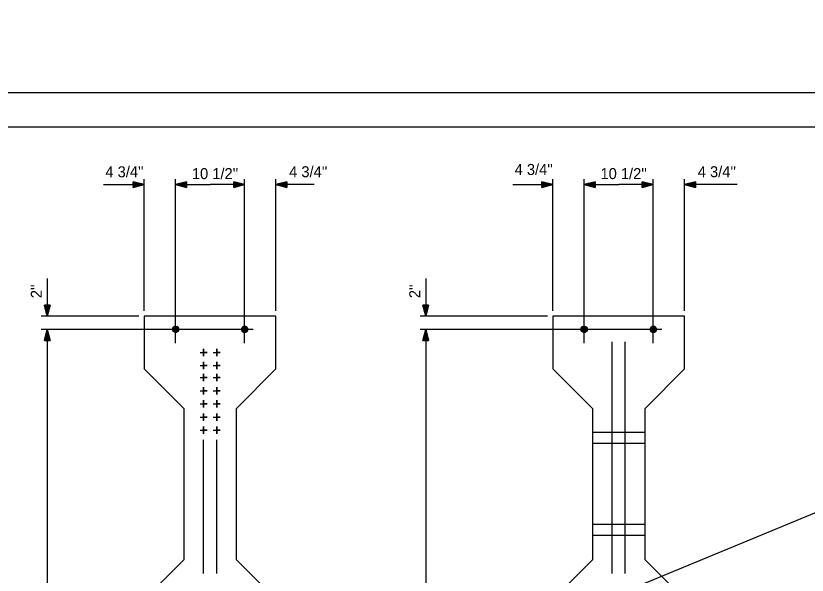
# Model space of a CAD drawing. Extents: x -22.6 to 41.6, y -1.6 to 24.3.
# Drawn here: x 17.65 to 26.67, y 16.5 to 22.87 of the extents above; entities that cross this region are included whole.
import ezdxf

# ---------------------------------------------------------------- set-up
doc = ezdxf.new("R2010")
doc.units = 0
for name, color, linetype in [('Dimension Lines', 7, 'Continuous'), ('Plan Sheet', 7, 'Continuous'), ('Plot Shape', 7, 'Continuous'), ('Rebar Lines', 7, 'Continuous'), ('Sup Concrete Girder Lines', 7, 'Continuous'), ('Text', 7, 'Continuous'), ('User Information Notes', 7, 'Continuous')]:
    doc.layers.add(name, color=color, linetype=linetype)

msp = doc.modelspace()

# ---------------------------------------------------------------- linework, layer by layer
at = {"layer": 'Dimension Lines'}
for p, q in [((40.4979, 22.8728), (-18.9119, -1.6307)), ((18.6493, 20.9491), (19.1147, 20.9491)), ((19.1147, 19.5121), (19.1147, 21.0121)), ((19.4709, 19.1416), (19.4709, 21.0121)), ((19.4709, 20.9491), (19.8647, 20.9491)), ((20.2585, 20.9491), (19.8647, 20.9491)), ((20.2585, 19.1416), (20.2585, 21.0121)), ((20.6147, 19.5121), (20.6147, 21.0121)), ((21.0504, 20.9491), (20.6147, 20.9491)), ((23.317, 20.9491), (23.7721, 20.9491)), ((23.7721, 19.5121), (23.7721, 21.0121)), ((24.1283, 19.1416), (24.1283, 21.0121)), ((24.1283, 20.9491), (24.5221, 20.9491)), ((24.9159, 20.9491), (24.5221, 20.9491)), ((24.9159, 19.1416), (24.9159, 21.0121)), ((25.2721, 19.5121), (25.2721, 21.0121)), ((25.8738, 20.9491), (25.2721, 20.9491)), ((18.0089, 19.8782), (18.0089, 19.4491)), ((22.3224, 19.8782), (22.3224, 19.4491)), ((19.0517, 19.4491), (17.9379, 19.4491)), ((23.7091, 19.4491), (22.2594, 19.4491)), ((20.3575, 19.2991), (17.9379, 19.2991)), ((18.0089, 19.2991), (18.0089, 15.5491)), ((25.0149, 19.2991), (22.2594, 19.2991)), ((22.3224, 19.2991), (22.3224, 15.5491)), ((24.4471, 16.5151), (24.4471, 19.1578)), ((24.5971, 16.5151), (24.5971, 19.1578)), ((19.7897, 16.5151), (19.7897, 18.0401)), ((19.9397, 16.5151), (19.9397, 18.0401))]:
    msp.add_line(p, q, dxfattribs=at)
for points in [[(18.9897, 20.9491), (18.9897, 20.9553), (19.1147, 20.9491), (18.9897, 20.9616), (18.9897, 20.9678), (19.1147, 20.9491), (18.9897, 20.9741), (18.9897, 20.9803), (19.1147, 20.9491), (18.9897, 20.9178), (18.9897, 20.9241), (19.1147, 20.9491), (18.9897, 20.9303), (18.9897, 20.9366), (19.1147, 20.9491), (18.9897, 20.9428), (18.9897, 20.9803), (18.9897, 20.9178), (19.1147, 20.9491), (18.9897, 20.9803)], [(19.5959, 20.9491), (19.5959, 20.9428), (19.4709, 20.9491), (19.5959, 20.9366), (19.5959, 20.9303), (19.4709, 20.9491), (19.5959, 20.9241), (19.5959, 20.9178), (19.4709, 20.9491), (19.5959, 20.9803), (19.5959, 20.9741), (19.4709, 20.9491), (19.5959, 20.9678), (19.5959, 20.9616), (19.4709, 20.9491), (19.5959, 20.9553), (19.5959, 20.9178), (19.5959, 20.9803), (19.4709, 20.9491), (19.5959, 20.9178)], [(20.1335, 20.9491), (20.1335, 20.9428), (20.2585, 20.9491), (20.1335, 20.9366), (20.1335, 20.9303), (20.2585, 20.9491), (20.1335, 20.9241), (20.1335, 20.9178), (20.2585, 20.9491), (20.1335, 20.9803), (20.1335, 20.9741), (20.2585, 20.9491), (20.1335, 20.9678), (20.1335, 20.9616), (20.2585, 20.9491), (20.1335, 20.9553), (20.1335, 20.9178), (20.1335, 20.9803), (20.2585, 20.9491), (20.1335, 20.9178)], [(20.7397, 20.9491), (20.7397, 20.9553), (20.6147, 20.9491), (20.7397, 20.9616), (20.7397, 20.9678), (20.6147, 20.9491), (20.7397, 20.9741), (20.7397, 20.9803), (20.6147, 20.9491), (20.7397, 20.9178), (20.7397, 20.9241), (20.6147, 20.9491), (20.7397, 20.9303), (20.7397, 20.9366), (20.6147, 20.9491), (20.7397, 20.9428), (20.7397, 20.9803), (20.7397, 20.9178), (20.6147, 20.9491), (20.7397, 20.9803)], [(23.6471, 20.9491), (23.6471, 20.9553), (23.7721, 20.9491), (23.6471, 20.9616), (23.6471, 20.9678), (23.7721, 20.9491), (23.6471, 20.9741), (23.6471, 20.9803), (23.7721, 20.9491), (23.6471, 20.9178), (23.6471, 20.9241), (23.7721, 20.9491), (23.6471, 20.9303), (23.6471, 20.9366), (23.7721, 20.9491), (23.6471, 20.9428), (23.6471, 20.9803), (23.6471, 20.9178), (23.7721, 20.9491), (23.6471, 20.9803)], [(24.2533, 20.9491), (24.2533, 20.9428), (24.1283, 20.9491), (24.2533, 20.9366), (24.2533, 20.9303), (24.1283, 20.9491), (24.2533, 20.9241), (24.2533, 20.9178), (24.1283, 20.9491), (24.2533, 20.9803), (24.2533, 20.9741), (24.1283, 20.9491), (24.2533, 20.9678), (24.2533, 20.9616), (24.1283, 20.9491), (24.2533, 20.9553), (24.2533, 20.9178), (24.2533, 20.9803), (24.1283, 20.9491), (24.2533, 20.9178)], [(24.7909, 20.9491), (24.7909, 20.9428), (24.9159, 20.9491), (24.7909, 20.9366), (24.7909, 20.9303), (24.9159, 20.9491), (24.7909, 20.9241), (24.7909, 20.9178), (24.9159, 20.9491), (24.7909, 20.9803), (24.7909, 20.9741), (24.9159, 20.9491), (24.7909, 20.9678), (24.7909, 20.9616), (24.9159, 20.9491), (24.7909, 20.9553), (24.7909, 20.9178), (24.7909, 20.9803), (24.9159, 20.9491), (24.7909, 20.9178)], [(25.3971, 20.9491), (25.3971, 20.9553), (25.2721, 20.9491), (25.3971, 20.9616), (25.3971, 20.9678), (25.2721, 20.9491), (25.3971, 20.9741), (25.3971, 20.9803), (25.2721, 20.9491), (25.3971, 20.9178), (25.3971, 20.9241), (25.2721, 20.9491), (25.3971, 20.9303), (25.3971, 20.9366), (25.2721, 20.9491), (25.3971, 20.9428), (25.3971, 20.9803), (25.3971, 20.9178), (25.2721, 20.9491), (25.3971, 20.9803)], [(18.0089, 19.5741), (18.0151, 19.5741), (18.0089, 19.4491), (18.0214, 19.5741), (18.0276, 19.5741), (18.0089, 19.4491), (18.0339, 19.5741), (18.0401, 19.5741), (18.0089, 19.4491), (17.9776, 19.5741), (17.9839, 19.5741), (18.0089, 19.4491), (17.9901, 19.5741), (17.9964, 19.5741), (18.0089, 19.4491), (18.0026, 19.5741), (18.0401, 19.5741), (17.9776, 19.5741), (18.0089, 19.4491), (18.0401, 19.5741)], [(22.3224, 19.5741), (22.3287, 19.5741), (22.3224, 19.4491), (22.3349, 19.5741), (22.3412, 19.5741), (22.3224, 19.4491), (22.3474, 19.5741), (22.3537, 19.5741), (22.3224, 19.4491), (22.2912, 19.5741), (22.2974, 19.5741), (22.3224, 19.4491), (22.3037, 19.5741), (22.3099, 19.5741), (22.3224, 19.4491), (22.3162, 19.5741), (22.3537, 19.5741), (22.2912, 19.5741), (22.3224, 19.4491), (22.3537, 19.5741)], [(18.0089, 19.1741), (18.0026, 19.1741), (18.0089, 19.2991), (17.9964, 19.1741), (17.9901, 19.1741), (18.0089, 19.2991), (17.9839, 19.1741), (17.9776, 19.1741), (18.0089, 19.2991), (18.0401, 19.1741), (18.0339, 19.1741), (18.0089, 19.2991), (18.0276, 19.1741), (18.0214, 19.1741), (18.0089, 19.2991), (18.0151, 19.1741), (17.9776, 19.1741), (18.0401, 19.1741), (18.0089, 19.2991), (17.9776, 19.1741)], [(22.3224, 19.1741), (22.3162, 19.1741), (22.3224, 19.2991), (22.3099, 19.1741), (22.3037, 19.1741), (22.3224, 19.2991), (22.2974, 19.1741), (22.2912, 19.1741), (22.3224, 19.2991), (22.3537, 19.1741), (22.3474, 19.1741), (22.3224, 19.2991), (22.3412, 19.1741), (22.3349, 19.1741), (22.3224, 19.2991), (22.3287, 19.1741), (22.2912, 19.1741), (22.3537, 19.1741), (22.3224, 19.2991), (22.2912, 19.1741)], [(19.75, 19.0373), (19.7898, 19.0373), (19.8297, 19.0373), (19.7898, 19.0373), (19.7898, 19.079), (19.7898, 19.0373), (19.7898, 18.9955), (19.7898, 19.0373)], [(19.9, 19.0373), (19.9398, 19.0373), (19.9797, 19.0373), (19.9398, 19.0373), (19.9398, 19.079), (19.9398, 19.0373), (19.9398, 18.9955), (19.9398, 19.0373)], [(19.75, 18.8873), (19.7898, 18.8873), (19.8297, 18.8873), (19.7898, 18.8873), (19.7898, 18.929), (19.7898, 18.8873), (19.7898, 18.8455), (19.7898, 18.8873)], [(19.9, 18.8873), (19.9398, 18.8873), (19.9797, 18.8873), (19.9398, 18.8873), (19.9398, 18.929), (19.9398, 18.8873), (19.9398, 18.8455), (19.9398, 18.8873)], [(19.75, 18.7489), (19.7898, 18.7489), (19.8297, 18.7489), (19.7898, 18.7489), (19.7898, 18.7907), (19.7898, 18.7489), (19.7898, 18.7071), (19.7898, 18.7489)], [(19.9, 18.7489), (19.9398, 18.7489), (19.9797, 18.7489), (19.9398, 18.7489), (19.9398, 18.7907), (19.9398, 18.7489), (19.9398, 18.7071), (19.9398, 18.7489)], [(19.75, 18.5989), (19.7898, 18.5989), (19.8297, 18.5989), (19.7898, 18.5989), (19.7898, 18.6407), (19.7898, 18.5989), (19.7898, 18.5571), (19.7898, 18.5989)], [(19.9, 18.5989), (19.9398, 18.5989), (19.9797, 18.5989), (19.9398, 18.5989), (19.9398, 18.6407), (19.9398, 18.5989), (19.9398, 18.5571), (19.9398, 18.5989)], [(19.75, 18.4489), (19.7898, 18.4489), (19.8297, 18.4489), (19.7898, 18.4489), (19.7898, 18.4907), (19.7898, 18.4489), (19.7898, 18.4071), (19.7898, 18.4489)], [(19.9, 18.4489), (19.9398, 18.4489), (19.9797, 18.4489), (19.9398, 18.4489), (19.9398, 18.4907), (19.9398, 18.4489), (19.9398, 18.4071), (19.9398, 18.4489)], [(19.75, 18.2989), (19.7898, 18.2989), (19.8297, 18.2989), (19.7898, 18.2989), (19.7898, 18.3407), (19.7898, 18.2989), (19.7898, 18.2571), (19.7898, 18.2989)], [(19.9, 18.2989), (19.9398, 18.2989), (19.9797, 18.2989), (19.9398, 18.2989), (19.9398, 18.3407), (19.9398, 18.2989), (19.9398, 18.2571), (19.9398, 18.2989)], [(19.75, 18.1489), (19.7898, 18.1489), (19.8297, 18.1489), (19.7898, 18.1489), (19.7898, 18.1907), (19.7898, 18.1489), (19.7898, 18.1071), (19.7898, 18.1489)], [(19.9, 18.1489), (19.9398, 18.1489), (19.9797, 18.1489), (19.9398, 18.1489), (19.9398, 18.1907), (19.9398, 18.1489), (19.9398, 18.1071), (19.9398, 18.1489)]]:
    msp.add_lwpolyline(points, dxfattribs=at)
at = {"layer": 'Plan Sheet'}
msp.add_line((1.0541, 21.6061), (33.0544, 21.6061), dxfattribs=at)
at = {"layer": 'Plot Shape'}
msp.add_lwpolyline([(0, 22), (33.0632, 22), (33.0632, 0), (0, 0)], close=True, dxfattribs=at)
at = {"layer": 'Rebar Lines'}
for points in [[(19.4709, 19.3343), (19.4843, 19.3316), (19.4958, 19.324), (19.5034, 19.3126), (19.5061, 19.2991), (19.5034, 19.2857), (19.4958, 19.2742), (19.4844, 19.2666), (19.4709, 19.2639), (19.4574, 19.2666), (19.446, 19.2742), (19.4383, 19.2856), (19.4356, 19.2991), (19.4383, 19.3126), (19.4459, 19.324), (19.4573, 19.3316), (19.4709, 19.3343), (19.4709, 19.2991), (19.4709, 19.2639), (19.4844, 19.2666), (19.4709, 19.2991), (19.4958, 19.2742), (19.5034, 19.2857), (19.4709, 19.2991), (19.5061, 19.2991), (19.5034, 19.3126), (19.4709, 19.2991), (19.4958, 19.324), (19.4843, 19.3316), (19.4709, 19.2991), (19.4573, 19.3316), (19.4459, 19.324), (19.4709, 19.2991), (19.4383, 19.3126), (19.4356, 19.2991), (19.4709, 19.2991), (19.4383, 19.2856), (19.446, 19.2742), (19.4709, 19.2991), (19.4574, 19.2666)], [(20.2585, 19.3343), (20.245, 19.3316), (20.2336, 19.324), (20.2259, 19.3126), (20.2233, 19.2991), (20.2259, 19.2857), (20.2336, 19.2742), (20.245, 19.2666), (20.2585, 19.2639), (20.2719, 19.2666), (20.2834, 19.2742), (20.291, 19.2856), (20.2937, 19.2991), (20.291, 19.3126), (20.2834, 19.324), (20.272, 19.3316), (20.2585, 19.3343), (20.2585, 19.2991), (20.2585, 19.2639), (20.245, 19.2666), (20.2585, 19.2991), (20.2336, 19.2742), (20.2259, 19.2857), (20.2585, 19.2991), (20.2233, 19.2991), (20.2259, 19.3126), (20.2585, 19.2991), (20.2336, 19.324), (20.245, 19.3316), (20.2585, 19.2991), (20.272, 19.3316), (20.2834, 19.324), (20.2585, 19.2991), (20.291, 19.3126), (20.2937, 19.2991), (20.2585, 19.2991), (20.291, 19.2856), (20.2834, 19.2742), (20.2585, 19.2991), (20.2719, 19.2666)], [(24.1283, 19.3343), (24.1417, 19.3316), (24.1532, 19.324), (24.1608, 19.3126), (24.1635, 19.2991), (24.1608, 19.2857), (24.1532, 19.2742), (24.1418, 19.2666), (24.1283, 19.2639), (24.1148, 19.2666), (24.1034, 19.2742), (24.0957, 19.2856), (24.093, 19.2991), (24.0957, 19.3126), (24.1033, 19.324), (24.1147, 19.3316), (24.1283, 19.3343), (24.1283, 19.2991), (24.1283, 19.2639), (24.1418, 19.2666), (24.1283, 19.2991), (24.1532, 19.2742), (24.1608, 19.2857), (24.1283, 19.2991), (24.1635, 19.2991), (24.1608, 19.3126), (24.1283, 19.2991), (24.1532, 19.324), (24.1417, 19.3316), (24.1283, 19.2991), (24.1147, 19.3316), (24.1033, 19.324), (24.1283, 19.2991), (24.0957, 19.3126), (24.093, 19.2991), (24.1283, 19.2991), (24.0957, 19.2856), (24.1034, 19.2742), (24.1283, 19.2991), (24.1148, 19.2666)], [(24.9159, 19.3343), (24.9024, 19.3316), (24.891, 19.324), (24.8833, 19.3126), (24.8807, 19.2991), (24.8833, 19.2857), (24.891, 19.2742), (24.9024, 19.2666), (24.9159, 19.2639), (24.9293, 19.2666), (24.9408, 19.2742), (24.9484, 19.2856), (24.9511, 19.2991), (24.9484, 19.3126), (24.9408, 19.324), (24.9294, 19.3316), (24.9159, 19.3343), (24.9159, 19.2991), (24.9159, 19.2639), (24.9024, 19.2666), (24.9159, 19.2991), (24.891, 19.2742), (24.8833, 19.2857), (24.9159, 19.2991), (24.8807, 19.2991), (24.8833, 19.3126), (24.9159, 19.2991), (24.891, 19.324), (24.9024, 19.3316), (24.9159, 19.2991), (24.9294, 19.3316), (24.9408, 19.324), (24.9159, 19.2991), (24.9484, 19.3126), (24.9511, 19.2991), (24.9159, 19.2991), (24.9484, 19.2856), (24.9408, 19.2742), (24.9159, 19.2991), (24.9293, 19.2666)]]:
    msp.add_lwpolyline(points, dxfattribs=at)
at = {"layer": 'Sup Concrete Girder Lines'}
for points in [[(19.8647, 19.4491), (19.1147, 19.4491), (19.1147, 18.8491), (19.5647, 18.3991), (19.5647, 16.6741), (18.8897, 15.9991), (18.8897, 15.3991), (19.8647, 15.3991), (20.8397, 15.3991), (20.8397, 15.9991), (20.1647, 16.6741), (20.1647, 18.3991), (20.6147, 18.8491), (20.6147, 19.4491), (19.8647, 19.4491)], [(24.5221, 19.4491), (23.7721, 19.4491), (23.7721, 18.8491), (24.2221, 18.3991), (24.2221, 16.6741), (23.5471, 15.9991), (23.5471, 15.3991), (24.5221, 15.3991), (25.4971, 15.3991), (25.4971, 15.9991), (24.8221, 16.6741), (24.8221, 18.3991), (25.2721, 18.8491), (25.2721, 19.4491), (24.5221, 19.4491)]]:
    msp.add_lwpolyline(points, dxfattribs=at)
at = {"layer": 'User Information Notes'}
for p, q in [((24.8221, 18.1241), (24.2221, 18.1241)), ((24.8221, 17.9991), (24.2221, 17.9991)), ((24.8221, 17.0741), (24.2221, 17.0741)), ((24.8221, 16.9491), (24.2221, 16.9491))]:
    msp.add_line(p, q, dxfattribs=at)

# ---------------------------------------------------------------- texts
at = {"layer": 'Text'}
for s, p in [("4 3/4''", (18.6714, 21.0326)), ("10 1/2''", (19.6572, 21.0121)), ("4 3/4''", (20.7659, 21.0335)), ("4 3/4''", (23.3359, 21.0592)), ("10 1/2''", (24.3146, 21.0121)), ("4 3/4''", (25.4234, 21.0335))]:
    msp.add_text(s, height=0.125, dxfattribs=at).set_placement(p)
for p in [(17.9464, 19.6546), (22.2599, 19.6546)]:
    msp.add_text("2''", height=0.125, rotation=90, dxfattribs=at).set_placement(p)

doc.saveas('drawing.dxf')
